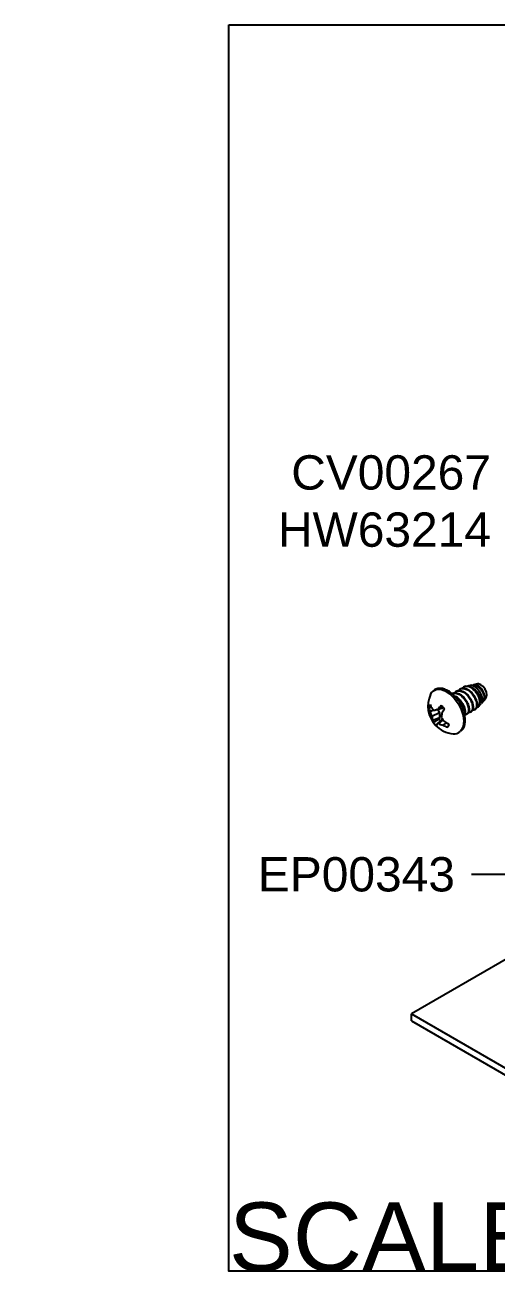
# Model space of a CAD drawing. Extents: x -1.1 to 11.2, y -6.8 to 0.
# Drawn here: x -1.12 to 1.46, y -6.82 to 0 of the extents above; entities that cross this region are included whole.
import ezdxf
from ezdxf import colors
from ezdxf.entities.mleader import LeaderData, LeaderLine
from ezdxf.math import Vec2, Vec3

# ---------------------------------------------------------------- set-up
doc = ezdxf.new("R2010")
doc.units = 0
doc.header["$LTSCALE"] = 0.5
doc.header["$MEASUREMENT"] = 0
for name, color, linetype in [('Brackets', 181, 'CONTINUOUS'), ('FAB DWG', 221, 'CONTINUOUS'), ('Hardware', 242, 'CONTINUOUS')]:
    doc.layers.add(name, color=color, linetype=linetype)
doc.layers.add('Text-Unprinted', color=131, linetype='CONTINUOUS', plot=False)
doc.styles.add('LSAD_Standard', font='arial.ttf')

msp = doc.modelspace()

# ---------------------------------------------------------------- linework, layer by layer
at = {"layer": 'Brackets', "transparency": 16777216}
for p, q in [((1.5283, -5.0973), (0.998, -5.4034)), ((0.998, -5.4034), (3.3668, -6.7709)), ((0.998, -5.4425), (0.998, -5.4034)), ((0.998, -5.4425), (3.3668, -6.81))]:
    msp.add_line(p, q, dxfattribs=at)
at = {"layer": 'Hardware', "transparency": 16777216}
for p, q in [((1.3285, -3.608), (1.3152, -3.6108)), ((1.3596, -3.6015), (1.3372, -3.6062)), ((1.1025, -3.6591), (1.1099, -3.6471)), ((1.244, -3.6407), (1.2413, -3.6423)), ((1.2661, -3.628), (1.2633, -3.6296)), ((1.2985, -3.6143), (1.2932, -3.6154)), ((1.3811, -3.7062), (1.4048, -3.6798)), ((1.1071, -3.7271), (1.0937, -3.7297)), ((1.1191, -3.7423), (1.1011, -3.7536)), ((1.1639, -3.7353), (1.1258, -3.7471)), ((1.1422, -3.742), (1.1525, -3.7601)), ((1.171, -3.729), (1.1438, -3.7379)), ((1.1724, -3.7305), (1.1639, -3.7353)), ((1.3434, -3.7427), (1.3462, -3.7411)), ((1.3661, -3.723), (1.3722, -3.7162)), ((1.1525, -3.7601), (1.1107, -3.7799)), ((1.1524, -3.7868), (1.115, -3.8006)), ((1.1631, -3.7982), (1.136, -3.823)), ((1.1703, -3.7972), (1.1466, -3.8181)), ((1.1524, -3.7868), (1.149, -3.7943)), ((1.1525, -3.7601), (1.1524, -3.7868)), ((1.1631, -3.7982), (1.1687, -3.7951)), ((1.1882, -3.8132), (1.1699, -3.8266)), ((1.2992, -3.7682), (1.302, -3.7666)), ((1.3213, -3.7554), (1.3241, -3.7539))]:
    msp.add_line(p, q, dxfattribs=at)
at = {"layer": 'Hardware', "transparency": 16777216, "flags": 128}
for points in [[(1.4048, -3.6798), (1.4079, -3.6749), (1.4105, -3.662), (1.408, -3.6463), (1.401, -3.63), (1.3905, -3.6157), (1.3781, -3.6056), (1.3656, -3.6012), (1.3596, -3.6015)], [(1.1099, -3.6471), (1.1156, -3.6411), (1.1342, -3.6313), (1.157, -3.6304), (1.1821, -3.6385), (1.2078, -3.655), (1.2322, -3.6787), (1.2534, -3.7078), (1.2699, -3.7401), (1.2805, -3.7734), (1.2843, -3.805), (1.2811, -3.8326), (1.2711, -3.8543), (1.2651, -3.8612)]]:
    msp.add_lwpolyline(points, dxfattribs=at)
at = {"layer": 'Hardware', "transparency": 16777216}
for centre, radius, start, end in [((1.2394, -3.7231), 0.151, 154.70082, 223.27574), ((1.3319, -3.6708), 0.0658, 342.8017, 45.56216), ((1.1318, -3.7371), 0.0389, 141.62971, 168.95431), ((1.2144, -3.7052), 0.1231, 191.44366, 203.10858), ((1.2216, -3.677), 0.1255, 196.69819, 207.22228), ((1.1932, -3.6477), 0.1201, 226.14107, 235.83072), ((1.3999, -4.2631), 0.5843, 115.99562, 117.98507), ((1.3461, -3.9051), 0.2624, 134.92511, 140.43345), ((1.0848, -3.8091), 0.1177, 36.77326, 49.77822), ((1.6405, -4.0569), 0.5605, 145.41158, 148.05478), ((1.2606, -3.7109), 0.1651, 194.96956, 204.71184), ((1.2065, -3.7708), 0.0963, 185.47542, 198.08193), ((1.144, -3.7994), 0.0291, 182.5393, 206.47327), ((1.2123, -3.7419), 0.1177, 216.77326, 229.77822), ((1.2245, -3.7339), 0.0967, 218.60117, 226.0018), ((1.3945, -3.8022), 0.2334, 169.6588, 175.85585), ((1.3342, -3.6698), 0.2076, 213.81922, 221.50808), ((1.306, -3.6115), 0.2335, 236.98136, 243.93309), ((1.2394, -3.7231), 0.151, 223.27574, 265.29381), ((1.1572, -3.8268), 0.0215, 169.80886, 193.1629), ((1.0987, -3.728), 0.1021, 291.48454, 298.02861), ((1.2103, -3.6791), 0.153, 245.40529, 254.68619), ((1.2539, -3.6715), 0.1764, 241.56202, 250.73823), ((1.1652, -3.8139), 0.0389, 321.62971, 348.95431), ((1.2323, -3.8252), 0.0487, 263.74084, 312.30869)]:
    msp.add_arc(centre, radius, start, end, dxfattribs=at)
for points, knots in [([(1.381, -3.7061), (1.3828, -3.7033), (1.3867, -3.6975), (1.3873, -3.6832), (1.3836, -3.6663), (1.3753, -3.6488), (1.3633, -3.6326), (1.349, -3.6196), (1.3334, -3.6114), (1.3189, -3.6096), (1.3096, -3.611), (1.3066, -3.6144), (1.3065, -3.6145)], [0, 0, 0, 0, 0.102299, 0.211815, 0.321211, 0.432356, 0.544106, 0.655772, 0.768877, 0.882858, 0.996789, 1, 1, 1, 1]), ([(1.3286, -3.6087), (1.3316, -3.6081), (1.3388, -3.6066), (1.3524, -3.6111), (1.3671, -3.6206), (1.38, -3.6343), (1.3901, -3.65), (1.3961, -3.666), (1.3979, -3.6805), (1.3957, -3.6871), (1.3947, -3.6902)], [0, 0, 0, 0, 0.094659, 0.227475, 0.359938, 0.492358, 0.621637, 0.750321, 0.87898, 1, 1, 1, 1]), ([(1.3779, -3.6239), (1.3737, -3.62), (1.3652, -3.6122), (1.3514, -3.6064), (1.3417, -3.6045), (1.3377, -3.6063), (1.3373, -3.6065)], [0, 0, 0, 0, 0.317809, 0.636462, 0.956834, 1, 1, 1, 1]), ([(1.3392, -3.608), (1.3409, -3.6075), (1.347, -3.6057), (1.3603, -3.6102), (1.3717, -3.6178), (1.3772, -3.6231), (1.3779, -3.6239)], [0, 0, 0, 0, 0.154122, 0.551083, 0.937754, 1, 1, 1, 1]), ([(1.2678, -3.7139), (1.2673, -3.713), (1.2622, -3.7016), (1.2476, -3.6817), (1.2252, -3.6569), (1.2, -3.6382), (1.1741, -3.6268), (1.149, -3.6241), (1.1264, -3.6301), (1.1159, -3.6407), (1.1109, -3.6458)], [0, 0, 0, 0, 0.0126267, 0.1548326, 0.2973688, 0.4406679, 0.5851756, 0.7300976, 0.870811, 1, 1, 1, 1]), ([(1.2192, -3.6552), (1.2193, -3.6551), (1.2233, -3.6508), (1.2365, -3.6503), (1.2565, -3.6553), (1.2772, -3.6704), (1.2947, -3.6915), (1.3069, -3.7156), (1.3119, -3.7393), (1.3094, -3.7581), (1.3008, -3.7697), (1.2915, -3.77), (1.2874, -3.7701)], [0, 0, 0, 0, 0.002463, 0.113453, 0.229038, 0.341651, 0.454264, 0.569849, 0.680839, 0.795416, 0.909994, 1, 1, 1, 1]), ([(1.222, -3.6536), (1.2221, -3.6535), (1.2261, -3.6492), (1.2392, -3.6487), (1.2593, -3.6537), (1.2799, -3.6688), (1.2975, -3.6899), (1.3097, -3.7141), (1.3146, -3.7375), (1.3125, -3.757), (1.3054, -3.7634), (1.3019, -3.7665)], [0, 0, 0, 0, 0.002714, 0.125012, 0.252375, 0.376462, 0.500549, 0.627912, 0.75021, 0.876462, 1, 1, 1, 1]), ([(1.2332, -3.667), (1.2346, -3.6674), (1.2427, -3.6694), (1.2579, -3.682), (1.2753, -3.7025), (1.2877, -3.727), (1.2922, -3.7499), (1.2917, -3.7653), (1.2879, -3.7695), (1.2874, -3.7701)], [0, 0, 0, 0, 0.039763, 0.224373, 0.408983, 0.598467, 0.780416, 0.968248, 1, 1, 1, 1]), ([(1.2333, -3.6509), (1.2359, -3.6476), (1.242, -3.6396), (1.2583, -3.6371), (1.2787, -3.6427), (1.2993, -3.6576), (1.3168, -3.6788), (1.329, -3.7029), (1.334, -3.7265), (1.3315, -3.7454), (1.3229, -3.757), (1.3136, -3.7572), (1.3095, -3.7574)], [0, 0, 0, 0, 0.0719785, 0.1752336, 0.2827643, 0.3875294, 0.4922945, 0.5998252, 0.7030804, 0.8096733, 0.9162662, 1, 1, 1, 1]), ([(1.2379, -3.6722), (1.2436, -3.6758), (1.256, -3.6837), (1.2726, -3.7045), (1.2847, -3.7282), (1.2898, -3.7501), (1.2878, -3.7601), (1.2869, -3.7642)], [0, 0, 0, 0, 0.1833885, 0.4023952, 0.6271834, 0.8430336, 1, 1, 1, 1]), ([(1.2441, -3.6408), (1.2442, -3.6407), (1.2482, -3.6364), (1.2613, -3.636), (1.2814, -3.641), (1.302, -3.656), (1.3196, -3.6772), (1.3318, -3.7013), (1.3367, -3.7248), (1.3346, -3.7443), (1.3275, -3.7506), (1.324, -3.7538)], [0, 0, 0, 0, 0.002714, 0.125012, 0.252375, 0.376462, 0.500549, 0.627912, 0.75021, 0.876462, 1, 1, 1, 1]), ([(1.2554, -3.6381), (1.258, -3.6348), (1.2641, -3.6269), (1.2804, -3.6243), (1.3008, -3.6299), (1.3214, -3.6448), (1.3389, -3.666), (1.3511, -3.6901), (1.3561, -3.7138), (1.3536, -3.7326), (1.345, -3.7442), (1.3357, -3.7445), (1.3316, -3.7446)], [0, 0, 0, 0, 0.071978, 0.175234, 0.282764, 0.387529, 0.492295, 0.599825, 0.70308, 0.809673, 0.916266, 1, 1, 1, 1]), ([(1.2662, -3.6281), (1.2663, -3.628), (1.2703, -3.6237), (1.2834, -3.6232), (1.3035, -3.6282), (1.3241, -3.6433), (1.3417, -3.6644), (1.3539, -3.6886), (1.3588, -3.712), (1.3567, -3.7315), (1.3496, -3.7379), (1.3461, -3.741)], [0, 0, 0, 0, 0.002714, 0.125012, 0.252375, 0.376462, 0.500549, 0.627912, 0.75021, 0.876462, 1, 1, 1, 1]), ([(1.3554, -3.7288), (1.3555, -3.7288), (1.3598, -3.7292), (1.3661, -3.724), (1.3723, -3.7133), (1.3733, -3.697), (1.3691, -3.6779), (1.3599, -3.6582), (1.3466, -3.6399), (1.3307, -3.6253), (1.3135, -3.6162), (1.2971, -3.6139), (1.2848, -3.6169), (1.2801, -3.623), (1.2784, -3.6252)], [0, 0, 0, 0, 0.002018, 0.093504, 0.186554, 0.279849, 0.37306, 0.4676, 0.562592, 0.657525, 0.753556, 0.850243, 0.946896, 1, 1, 1, 1]), ([(1.2985, -3.6146), (1.3031, -3.6141), (1.3127, -3.6131), (1.3297, -3.6198), (1.3464, -3.6321), (1.3608, -3.649), (1.3716, -3.6678), (1.3777, -3.6868), (1.3782, -3.7029), (1.3759, -3.713), (1.3724, -3.7154), (1.3718, -3.7158)], [0, 0, 0, 0, 0.114723, 0.239611, 0.364692, 0.489712, 0.611604, 0.733633, 0.85561, 0.974674, 1, 1, 1, 1]), ([(1.2701, -3.8583), (1.2729, -3.8559), (1.2812, -3.8489), (1.2889, -3.8302), (1.2931, -3.8043), (1.2906, -3.7742), (1.2824, -3.7431), (1.2725, -3.7233), (1.2678, -3.7139)], [0, 0, 0, 0, 0.089555, 0.265989, 0.448843, 0.637505, 0.827357, 1, 1, 1, 1]), ([(1.149, -3.7943), (1.1437, -3.7974), (1.1333, -3.8034), (1.123, -3.8094), (1.118, -3.8123)], [0, 0, 0, 0, 0.514247, 1, 1, 1, 1]), ([(1.2047, -3.8221), (1.2042, -3.823), (1.2012, -3.8284), (1.1982, -3.8336), (1.1957, -3.838)], [0, 0, 0, 0, 0.176446, 1, 1, 1, 1])]:
    msp.add_open_spline(points, degree=3, knots=knots, dxfattribs=at)
at = {"layer": 'Text-Unprinted', "ltscale": 0.5, "transparency": 16777216}
msp.add_lwpolyline([(0, 0), (11.1642, 0), (11.1642, -6.81), (0, -6.81)], close=True, dxfattribs=at)

# ---------------------------------------------------------------- texts
at = {"layer": 'Text-Unprinted', "ltscale": 0.5, "transparency": 16777216, "style": 'LSAD_Standard'}
msp.add_attdef('SCALE-X', (0, -6.81), 'XEffectiveScaleFactor', height=0.375, dxfattribs=at)

# ---------------------------------------------------------------- leaders
at = {"layer": 'FAB DWG', "ltscale": 0.5, "transparency": 16777216}
ml = msp.add_multileader_mtext('Standard', dxfattribs=at)
ml.set_content('\\A1;CV00267 (x1)\\PHW63214 (x2)', color=256, style='LSAD_Standard')
ml.set_leader_properties()
ml.build(insert=Vec2(0, 0))
ml.multileader.update_dxf_attribs({"text_left_attachment_type": 2, "dogleg_length": 0.36, "arrow_head_size": 0.1875})
ctx = ml.context
ctx.base_point, ctx.char_height, ctx.arrow_head_size, ctx.landing_gap_size, ctx.plane_origin = Vec3(0.2087, -2.6325), 0.1875, 0.1875, 0.09, Vec3(0.7334, 12.78)
ctx.left_attachment, ctx.text_align_type = 2, 2
notes = []
notes.append((ctx, [(1, (1, 1, 0), (2.3242, -2.473), (-1, 0), 0.2772, [(0, [(1.9804, -3.3063)], 0, [])])]))
ctx.mtext.insert, ctx.mtext.width, ctx.mtext.defined_height, ctx.mtext.alignment, ctx.mtext.flow_direction = Vec3(1.957, -2.3517), 1.904564, 0.4885, 3, 5
ml = msp.add_multileader_mtext('Standard', dxfattribs=at)
ml.set_content('\\A1;EP00343', color=256, style='LSAD_Standard')
ml.set_leader_properties()
ml.build(insert=Vec2(0, 0))
ml.multileader.update_dxf_attribs({"text_left_attachment_type": 2, "dogleg_length": 0.36, "arrow_head_size": 0.1875})
ctx = ml.context
ctx.base_point, ctx.char_height, ctx.arrow_head_size, ctx.landing_gap_size, ctx.plane_origin = Vec3(0.1011, -4.6436), 0.1875, 0.1875, 0.09, Vec3(2.3554, 8.0061)
ctx.left_attachment, ctx.text_align_type = 2, 2
notes.append((ctx, [(1, (1, 1, 0), (1.6035, -4.6432), (-1, 0), 0.2772, [(0, [(1.9743, -4.4037)], 0, [])])]))
ctx.mtext.insert, ctx.mtext.width, ctx.mtext.defined_height, ctx.mtext.alignment, ctx.mtext.flow_direction = Vec3(1.2363, -4.5478), 2.351815, 0.6491, 3, 5
for ctx, leaders in notes:
    for number, flags, end, landing, length, lines in leaders:
        leader = LeaderData()
        leader.index, (leader.has_last_leader_line, leader.has_dogleg_vector, leader.attachment_direction) = number, flags
        leader.last_leader_point, leader.dogleg_vector, leader.dogleg_length = Vec3(end), Vec3(landing), length
        for number, points, colour, breaks in lines:
            line = LeaderLine()
            line.index, line.vertices, line.color, line.breaks = number, Vec3.list(points), colors.encode_raw_color(colour), breaks
            leader.lines.append(line)
        ctx.leaders.append(leader)

doc.saveas('drawing.dxf')
